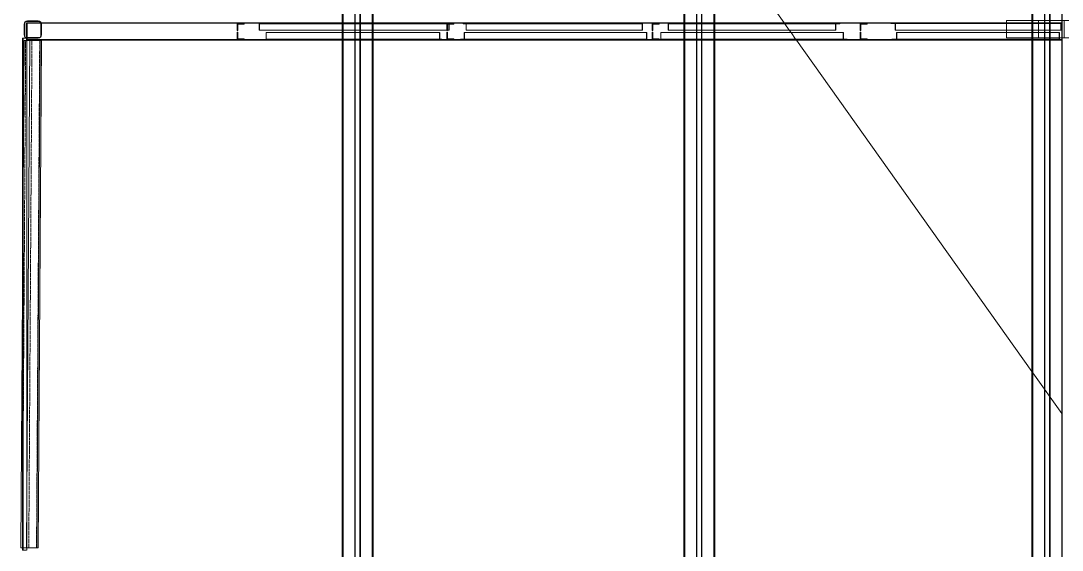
# Model space of a CAD drawing. Header units: centimetres. Extents: x -13617 to -9515, y -261 to 6553.
# Drawn here: x -13122 to -12522, y 2858 to 3163 of the extents above; entities that cross this region are included whole.
import ezdxf

# ---------------------------------------------------------------- set-up
doc = ezdxf.new("R2010")
doc.units = ezdxf.units.CM
doc.linetypes.add('_Overhead', pattern=[0.47625, 0.3175, -0.15875])
doc.linetypes.add('Hidden', pattern=[0.714375, 0.47625, -0.238125])
for name, color, linetype, lineweight in [('A-FLOR', 7, 'Continuous', 9), ('S-BEAM', 7, 'Continuous', 9), ('S-COLS', 7, 'Continuous', 9), ('S-FSTN', 7, 'Continuous', 9)]:
    doc.layers.add(name, color=color, linetype=linetype, lineweight=lineweight)

# ---------------------------------------------------------------- blocks, each defined once
blk = doc.blocks.new('HSS Rectangular-Column - 100 x 100 mm-V3-Planta patio maniobras')
at = {"layer": 'S-COLS', "color": 253, "true_color": 0xaaaaaa}
for p, q in [((-5, -3.095), (-5, 3.095)), ((-4.6, 3.6475), (-4.6, -3.6475)), ((3.6475, 4.6), (-3.6475, 4.6)), ((-3.095, 5), (3.095, 5)), ((4.6, -3.6475), (4.6, 3.6475)), ((5, 3.095), (5, -3.095)), ((-3.6475, -4.6), (3.6475, -4.6)), ((3.095, -5), (-3.095, -5))]:
    blk.add_line(p, q, dxfattribs=at)
for centre, radius, start, end in [((-3.095, 3.095), 1.905, 90, 180), ((-3.6475, 3.6475), 0.9525, 90, 180), ((3.095, 3.095), 1.905, 360, 90), ((3.6475, 3.6475), 0.9525, 360, 90), ((-3.095, -3.095), 1.905, 180, 270), ((-3.6475, -3.6475), 0.9525, 180, 270), ((3.095, -3.095), 1.905, 270, 360), ((3.6475, -3.6475), 0.9525, 270, 0)]:
    blk.add_arc(centre, radius, start, end, dxfattribs=at)
blk = doc.blocks.new('HSS Square - HSS 100mm-1469840-Planta patio maniobras')
at = {"layer": 'S-BEAM', "color": 254, "true_color": 0xcccccc}
for p, q in [((146.12, 5), (-146.12, 5)), ((-146.12, 5), (-146.12, 4.3)), ((-146.12, 5), (-146.12, 4.3)), ((-146.12, 3.92), (-146.12, 4.05)), ((-146.12, 3.92), (-146.12, 4.05)), ((-146.12, 4.03), (-146.12, 3.9)), ((-146.12, 3.9), (-146.12, 3.77)), ((-146.12, 3.9), (-146.12, 3.09)), ((-146.12, 3.77), (-146.12, 3.9)), ((-146.12, 3.77), (-146.12, 3.9)), ((-146.12, 3.76), (-146.12, 3.59)), ((-146.12, 3.59), (-146.12, 3.76)), ((-146.12, 3.59), (-146.12, 3.76)), ((-146.12, 3.57), (-146.12, 3.09)), ((-146.12, 3.09), (-146.12, 3.57)), ((-146.12, 3.09), (-146.12, 3.57)), ((-146.12, 3.09), (-146.12, 0.65)), ((-146.12, 0.65), (-146.12, 3.09)), ((-146.12, 0.65), (-146.12, 3.09)), ((-146.12, 3.09), (-146.12, 0.65)), ((-146.12, 0.65), (-146.12, 0.36)), ((-146.12, 0.36), (-146.12, 0.65)), ((-146.12, 0.36), (-146.12, 0.65)), ((-146.12, 0.65), (-146.12, 0.36)), ((-146.12, 0.36), (-146.12, 0.1)), ((-146.12, 0.1), (-146.12, 0.36)), ((-146.12, 0.1), (-146.12, 0.36)), ((-146.12, 0.36), (-146.12, 0.1)), ((-146.12, 0.1), (-146.12, -0.11)), ((-146.12, -0.11), (-146.12, 0.1)), ((-146.12, -0.11), (-146.12, 0.1)), ((-146.12, 0.1), (-146.12, -0.11)), ((146.12, 4.3), (146.12, 5)), ((146.12, 4.3), (146.12, 5)), ((146.12, 4.05), (146.12, 3.92)), ((146.12, 4.05), (146.12, 3.92)), ((146.12, 3.09), (146.12, 4.03)), ((146.12, 3.77), (146.12, 3.9)), ((146.12, 3.9), (146.12, 3.77)), ((146.12, 3.9), (146.12, 3.77)), ((146.12, 3.59), (146.12, 3.76)), ((146.12, 3.76), (146.12, 3.59)), ((146.12, 3.76), (146.12, 3.59)), ((146.12, 3.09), (146.12, 3.57)), ((146.12, 3.57), (146.12, 3.34)), ((146.12, 3.57), (146.12, 3.34)), ((146.12, 3.34), (146.12, 3.09)), ((146.12, 3.34), (146.12, 3.09)), ((146.12, 3.09), (146.12, -0.28)), ((146.12, -0.28), (146.12, 3.09)), ((146.12, -0.28), (146.12, 3.09)), ((146.12, 3.09), (146.12, -0.28)), ((-146.12, -0.11), (-146.12, -0.28)), ((-146.12, -0.28), (-146.12, -0.11)), ((-146.12, -0.28), (-146.12, -0.11)), ((-146.12, -0.11), (-146.12, -0.28)), ((-146.12, -0.42), (-146.12, -1.71)), ((-146.12, -1.71), (-146.12, -0.42)), ((-146.12, -1.71), (-146.12, -0.42)), ((-146.12, -0.42), (-146.12, -1.71)), ((-146.12, -1.71), (-146.12, -3.1)), ((-146.12, -3.1), (-146.12, -1.71)), ((-146.12, -3.1), (-146.12, -1.71)), ((-146.12, -1.71), (-146.12, -3.1)), ((-146.12, -3.1), (-146.12, -3.57)), ((-146.12, -3.1), (-146.12, -5)), ((-146.12, -3.57), (-146.12, -3.1)), ((-146.12, -3.57), (-146.12, -3.1)), ((-146.12, -3.59), (-146.12, -3.93)), ((-146.12, -4.05), (-146.12, -3.59)), ((-146.12, -4.05), (-146.12, -3.59)), ((-146.12, -4.05), (-146.12, -5)), ((-146.12, -5), (146.12, -5)), ((146.12, -0.42), (146.12, -1.71)), ((146.12, -1.71), (146.12, -0.42)), ((146.12, -1.71), (146.12, -0.42)), ((146.12, -0.42), (146.12, -1.71)), ((146.12, -1.71), (146.12, -3.1)), ((146.12, -3.1), (146.12, -1.71)), ((146.12, -3.1), (146.12, -1.71)), ((146.12, -1.71), (146.12, -3.1)), ((146.12, -5), (146.12, -3.1)), ((146.12, -3.57), (146.12, -3.1)), ((146.12, -3.1), (146.12, -3.34)), ((146.12, -3.1), (146.12, -3.57)), ((146.12, -3.34), (146.12, -3.57)), ((146.12, -3.93), (146.12, -3.59)), ((146.12, -3.59), (146.12, -3.77)), ((146.12, -3.59), (146.12, -3.77)), ((146.12, -3.77), (146.12, -4.02)), ((146.12, -3.77), (146.12, -4.02)), ((146.12, -4.02), (146.12, -4.05)), ((146.12, -4.02), (146.12, -4.05)), ((146.12, -5), (146.12, -4.05))]:
    blk.add_line(p, q, dxfattribs=at)
at = {"layer": 'S-BEAM', "color": 254, "linetype": 'Hidden', "true_color": 0xcccccc}
for p, q in [((146.12, 4.05), (-146.12, 4.05)), ((146.12, -4.05), (-146.12, -4.05))]:
    blk.add_line(p, q, dxfattribs=at)
blk = doc.blocks.new('M_L Equal Angles - 25 x 25 mm-1471952-Planta patio maniobras')
at = {"layer": 'S-BEAM', "color": 254, "true_color": 0xcccccc}
for p, q in [((-144.59, 1.36), (-144.59, 1.2)), ((-144.59, 1.2), (-144.59, 1.36)), ((-144.59, 1.36), (-143.26, 1.36)), ((-144.59, 1.36), (-143.26, 1.36)), ((-144.59, 1.2), (-144.59, 1.04)), ((-144.59, 1.04), (-143.26, 1.04)), ((-144.59, 0.57), (-144.59, 1.04)), ((-144.59, 0.86), (-144.59, 0.57)), ((-144.59, 0.41), (-144.59, -0.98)), ((-144.59, -0.98), (-144.59, 0.41)), ((-143.26, 1.36), (-138.07, 1.36)), ((-143.26, 1.36), (-138.07, 1.36)), ((-143.26, 1.04), (-87.64, 1.04)), ((-137.97, 1.36), (12.81, 1.36)), ((-137.97, 1.36), (12.81, 1.36)), ((-87.64, 1.04), (63.15, 1.04)), ((12.81, 1.36), (150.26, 1.36)), ((12.81, 1.36), (150.26, 1.36)), ((63.15, 1.04), (150.26, 1.04)), ((150.26, 1.36), (150.26, 1.2)), ((150.26, 1.2), (150.26, 1.36)), ((150.26, 1.04), (150.26, 1.2)), ((150.26, 1.04), (150.26, 0.41)), ((150.26, -0.88), (150.26, 0.86)), ((150.26, 0.41), (150.26, -0.88)), ((-144.59, -1.14), (-143.27, -1.14)), ((-143.27, -1.14), (-144.59, -1.14)), ((-143.27, -1.14), (-111.95, -1.14)), ((-111.95, -1.14), (-143.27, -1.14)), ((-111.95, -1.14), (148.98, -1.14)), ((148.98, -1.14), (-111.95, -1.14)), ((148.98, -1.14), (149.18, -1.14)), ((149.18, -1.14), (148.98, -1.14)), ((149.18, -1.14), (149.39, -1.14)), ((149.39, -1.14), (149.18, -1.14)), ((149.48, -1.14), (150.26, -1.14)), ((150.26, -1.14), (149.48, -1.14)), ((150.26, -1.02), (150.26, -0.98)), ((150.26, -1.06), (150.26, -1.02)), ((150.26, -1.09), (150.26, -1.06)), ((150.26, -1.12), (150.26, -1.09)), ((150.26, -1.13), (150.26, -1.12)), ((150.26, -1.14), (150.26, -1.13))]:
    blk.add_line(p, q, dxfattribs=at)
at = {"layer": 'S-BEAM', "color": 254, "linetype": 'Hidden', "true_color": 0xcccccc}
for p, q in [((-144.59, 1.04), (-143.26, 1.04)), ((-143.26, 1.04), (-87.64, 1.04)), ((-87.64, 1.04), (63.15, 1.04)), ((63.15, 1.04), (150.26, 1.04))]:
    blk.add_line(p, q, dxfattribs=at)
blk = doc.blocks.new('M_L Equal Angles - 25 x 25 mm-V8-Planta patio maniobras')
at = {"layer": 'S-BEAM', "color": 254, "true_color": 0xcccccc}
for p, q in [((-144.59, 1.36), (-144.59, 1.2)), ((-144.59, 1.2), (-144.59, 1.36)), ((-144.59, 1.36), (-143.26, 1.36)), ((-144.59, 1.36), (-143.26, 1.36)), ((-144.59, 1.2), (-144.59, 1.04)), ((-144.59, 1.04), (-143.26, 1.04)), ((-144.59, 0.57), (-144.59, 1.04)), ((-144.59, 0.86), (-144.59, 0.57)), ((-144.59, 0.41), (-144.59, -0.98)), ((-143.26, 1.36), (-138.07, 1.36)), ((-143.26, 1.36), (-138.07, 1.36)), ((-143.26, 1.04), (-87.64, 1.04)), ((-137.97, 1.36), (12.81, 1.36)), ((-137.97, 1.36), (12.81, 1.36)), ((-87.64, 1.04), (63.15, 1.04)), ((12.81, 1.36), (150.26, 1.36)), ((12.81, 1.36), (150.26, 1.36)), ((63.15, 1.04), (150.26, 1.04)), ((150.26, 1.36), (150.26, 1.2)), ((150.26, 1.2), (150.26, 1.36)), ((150.26, 1.04), (150.26, 1.2)), ((150.26, 1.04), (150.26, 0.41)), ((150.26, -0.88), (150.26, 0.86)), ((150.26, 0.41), (150.26, -0.88)), ((-144.59, -0.98), (-144.59, -0.32)), ((-144.59, -1.14), (-143.27, -1.14)), ((-143.27, -1.14), (-144.59, -1.14)), ((-143.27, -1.14), (-111.95, -1.14)), ((-111.95, -1.14), (-143.27, -1.14)), ((-111.95, -1.14), (148.98, -1.14)), ((148.98, -1.14), (-111.95, -1.14)), ((148.98, -1.14), (149.18, -1.14)), ((149.18, -1.14), (148.98, -1.14)), ((149.18, -1.14), (149.39, -1.14)), ((149.39, -1.14), (149.18, -1.14)), ((149.48, -1.14), (150.26, -1.14)), ((150.26, -1.14), (149.48, -1.14)), ((150.26, -1.02), (150.26, -0.98)), ((150.26, -1.14), (150.26, -1.02))]:
    blk.add_line(p, q, dxfattribs=at)
at = {"layer": 'S-BEAM', "color": 254, "linetype": 'Hidden', "true_color": 0xcccccc}
for p, q in [((-144.59, 1.04), (-143.26, 1.04)), ((-143.26, 1.04), (-87.64, 1.04)), ((-87.64, 1.04), (63.15, 1.04)), ((63.15, 1.04), (150.26, 1.04))]:
    blk.add_line(p, q, dxfattribs=at)
blk = doc.blocks.new('C Shapes - C8x16-1473018-Planta patio maniobras')
at = {"layer": 'S-BEAM', "color": 254, "true_color": 0xcccccc}
for p, q in [((-146.14, 1.71), (-146.14, -4.29)), ((-146.14, 0.42), (-146.14, 1.71)), ((-146.14, 1.71), (146.12, 1.71)), ((146.12, 1.71), (-146.14, 1.71)), ((-146.14, -0.36), (-146.14, 0.42)), ((-146.14, -0.65), (-146.14, 0.42)), ((-146.14, -4.03), (-146.14, 0.28)), ((146.12, 1.71), (146.12, 0.42)), ((146.12, -4.29), (146.12, 1.71)), ((146.12, 0.42), (146.12, -0.65)), ((146.12, 0.42), (146.12, -0.65)), ((146.12, 0.28), (146.12, -4.03)), ((-146.14, -0.65), (-146.14, -0.36)), ((-146.14, -3.76), (-146.14, -0.65)), ((-146.14, -0.65), (-146.14, -3.76)), ((-146.14, -3.76), (-146.14, -4.29)), ((-146.14, -3.76), (-146.14, -4.29)), ((146.12, -4.29), (-146.14, -4.29)), ((146.12, -4.29), (-146.14, -4.29)), ((146.12, -4.29), (-146.14, -4.29)), ((146.12, -3.76), (146.12, -0.65)), ((146.12, -0.65), (146.12, -3.76)), ((146.12, -4.29), (146.12, -3.76)), ((146.12, -4.29), (146.12, -3.76))]:
    blk.add_line(p, q, dxfattribs=at)
at = {"layer": 'S-BEAM', "color": 254, "linetype": 'Hidden', "true_color": 0xcccccc}
blk.add_line((-146.14, 0.42), (146.12, 0.42), dxfattribs=at)
blk = doc.blocks.new('RVR_CERCHA_C01 - RVR_CERCHA_C01-V24-Planta patio maniobras')
at = {"layer": 'S-BEAM', "color": 254, "true_color": 0xcccccc}
for p, q in [((4.71, 5), (5, 5)), ((5, 5), (4.71, 5)), ((4.71, 4.7), (5, 4.7)), ((4.71, 4.7), (5, 4.7)), ((4.78, 5), (5, 5)), ((4.78, 5), (5, 5)), ((5, 5), (4.78, 5)), ((4.78, 5), (5, 5)), ((4.78, 4.7), (5, 4.7)), ((5, 4.7), (4.78, 4.7)), ((5, 4.7), (4.78, 4.7)), ((5, 4.7), (4.78, 4.7)), ((5, 5), (5, 4.7)), ((5, 4.7), (5, 5)), ((5.01, 5), (21.68, 5)), ((5.01, 5), (11.9, 5)), ((5.01, 5), (21.68, 5)), ((21.68, 5), (5.01, 5)), ((5.01, 4.7), (11.86, 4.7)), ((5.01, 4.7), (6.32, 4.7)), ((6.32, 4.7), (5.01, 4.7)), ((6.32, 4.7), (5.01, 4.7)), ((6.32, 4.7), (6.32, 0.7)), ((8.94, 4.7), (6.32, 4.7)), ((6.32, 4.7), (21.68, 4.7)), ((6.32, 4.7), (13.81, 4.7)), ((21.68, 4.7), (6.32, 4.7)), ((21.68, 4.7), (6.32, 4.7)), ((6.32, 0.7), (6.54, 0.7)), ((21.68, 0.7), (6.32, 0.7)), ((6.54, 0.7), (6.54, 4.4)), ((6.54, 4.4), (8.94, 4.4)), ((21.68, 4.4), (6.54, 4.4)), ((21.68, 0.7), (6.54, 0.7)), ((9.25, 4.7), (8.94, 4.7)), ((8.94, 4.4), (9.25, 4.4)), ((9.25, 4.4), (9.25, 4.7)), ((9.6, 4.7), (9.25, 4.7)), ((9.6, 4.4), (9.25, 4.4)), ((21.68, 4.7), (9.6, 4.7)), ((21.68, 4.4), (9.6, 4.4)), ((11.86, 4.7), (21.68, 4.7)), ((11.9, 5), (21.68, 5)), ((13.81, 4.7), (21.68, 4.7)), ((21.68, 5), (21.91, 5)), ((21.68, 5), (21.91, 5)), ((21.68, 5), (21.91, 5)), ((21.91, 5), (21.68, 5)), ((21.68, 4.7), (21.91, 4.7)), ((21.91, 4.7), (21.68, 4.7)), ((21.68, 4.7), (21.91, 4.7)), ((21.68, 4.7), (21.91, 4.7)), ((21.91, 4.7), (21.68, 4.7)), ((21.91, 4.7), (21.68, 4.7)), ((21.91, 4.4), (21.68, 4.4)), ((21.91, 4.4), (21.68, 4.4)), ((21.91, 0.7), (21.68, 0.7)), ((21.91, 0.7), (21.68, 0.7)), ((21.91, 5), (22.25, 5)), ((21.91, 5), (22.25, 5)), ((21.91, 5), (22.25, 5)), ((22.25, 5), (21.91, 5)), ((21.91, 4.7), (22.25, 4.7)), ((22.25, 4.7), (21.91, 4.7)), ((21.91, 4.7), (22.25, 4.7)), ((21.91, 4.7), (22.25, 4.7)), ((22.25, 4.7), (21.91, 4.7)), ((22.25, 4.7), (21.91, 4.7)), ((22.25, 4.4), (21.91, 4.4)), ((22.25, 4.4), (21.91, 4.4)), ((22.25, 0.7), (21.91, 0.7)), ((22.25, 0.7), (21.91, 0.7)), ((22.25, 5), (204.96, 5)), ((22.25, 5), (204.96, 5)), ((22.25, 5), (204.96, 5)), ((204.96, 5), (22.25, 5)), ((22.25, 4.7), (96.9, 4.7)), ((102.36, 4.7), (22.25, 4.7)), ((22.25, 4.7), (204.92, 4.7)), ((22.25, 4.7), (204.96, 4.7)), ((102.86, 4.7), (22.25, 4.7)), ((102.36, 4.7), (22.25, 4.7)), ((100.16, 4.4), (22.25, 4.4)), ((102.86, 4.4), (22.25, 4.4)), ((99.94, 0.7), (22.25, 0.7)), ((100.16, 0.7), (22.25, 0.7)), ((96.9, 4.7), (99.94, 4.7)), ((99.94, 4.7), (102.86, 4.7)), ((99.94, 0.7), (99.94, 4.7)), ((100.16, 0.7), (99.94, 0.7)), ((102.86, 4.4), (100.16, 4.4)), ((100.16, 4.4), (100.16, 0.7)), ((102.86, 4.7), (102.36, 4.7)), ((130.49, 4.7), (102.36, 4.7)), ((102.86, 4.7), (102.86, 4.4)), ((128.71, 4.7), (102.86, 4.7)), ((117.09, 4.5), (117.09, 4.2)), ((119.09, 4.5), (117.09, 4.5)), ((119.09, 4.5), (117.09, 4.5)), ((117.09, 4.5), (117.09, 4.2)), ((117.09, 4.2), (119.09, 4.2)), ((117.09, 4.2), (119.09, 4.2)), ((119.09, 4.5), (119.09, 4.2)), ((121.09, 4.5), (119.09, 4.5)), ((121.09, 4.5), (119.09, 4.5)), ((119.09, 4.2), (120.79, 4.2)), ((119.09, 4.2), (120.79, 4.2)), ((120.79, 4.2), (120.79, 0.5)), ((120.79, 4.2), (120.79, 0.5)), ((120.79, 0.5), (121.09, 0.5)), ((120.79, 0.5), (121.09, 0.5)), ((121.09, 0.5), (121.09, 4.5)), ((121.09, 0.5), (121.09, 4.5)), ((128.71, 4.4), (128.71, 4.7)), ((128.71, 4.7), (130.89, 4.7)), ((130.49, 4.7), (128.71, 4.7)), ((204.96, 4.7), (128.71, 4.7)), ((130.73, 4.4), (128.71, 4.4)), ((204.96, 4.4), (128.71, 4.4)), ((204.96, 4.7), (130.49, 4.7)), ((204.96, 4.7), (130.49, 4.7)), ((130.73, 0.7), (130.73, 4.4)), ((204.96, 4.4), (130.73, 4.4)), ((130.89, 0.7), (130.73, 0.7)), ((204.96, 0.7), (130.73, 0.7)), ((130.89, 4.7), (130.89, 0.7)), ((130.89, 4.7), (137.83, 4.7)), ((204.96, 0.7), (130.89, 0.7)), ((137.83, 4.7), (204.96, 4.7)), ((204.96, 5), (205.23, 5)), ((204.96, 5), (205.23, 5)), ((204.96, 5), (205.23, 5)), ((205.23, 5), (204.96, 5)), ((204.96, 4.7), (205.23, 4.7)), ((205.23, 4.7), (204.96, 4.7)), ((204.96, 4.7), (205.23, 4.7)), ((204.96, 4.7), (205.23, 4.7)), ((205.23, 4.7), (204.96, 4.7)), ((205.23, 4.7), (204.96, 4.7)), ((205.23, 4.4), (204.96, 4.4)), ((205.23, 4.4), (204.96, 4.4)), ((205.23, 0.7), (204.96, 0.7)), ((205.23, 0.7), (204.96, 0.7)), ((205.3, 5), (205.53, 5)), ((205.3, 5), (205.53, 5)), ((205.3, 5), (205.53, 5)), ((205.53, 5), (205.3, 5)), ((205.3, 4.7), (205.53, 4.7)), ((205.53, 4.7), (205.3, 4.7)), ((205.3, 4.7), (205.53, 4.7)), ((205.3, 4.7), (205.53, 4.7)), ((205.53, 4.7), (205.3, 4.7)), ((205.53, 4.7), (205.3, 4.7)), ((205.53, 4.4), (205.3, 4.4)), ((205.53, 4.4), (205.3, 4.4)), ((205.53, 0.7), (205.3, 0.7)), ((205.53, 0.7), (205.3, 0.7)), ((205.53, 5), (222.2, 5)), ((205.53, 5), (222.2, 5)), ((205.53, 5), (222.2, 5)), ((222.2, 5), (205.53, 5)), ((205.53, 4.7), (222.2, 4.7)), ((222.2, 4.7), (205.53, 4.7)), ((205.53, 4.7), (222.2, 4.7)), ((205.53, 4.7), (222.2, 4.7)), ((222.2, 4.7), (205.53, 4.7)), ((222.2, 4.7), (205.53, 4.7)), ((222.2, 4.4), (205.53, 4.4)), ((222.2, 4.4), (205.53, 4.4)), ((222.2, 0.7), (205.53, 0.7)), ((222.2, 0.7), (205.53, 0.7)), ((222.2, 5), (222.43, 5)), ((222.2, 5), (222.43, 5)), ((222.2, 5), (222.43, 5)), ((222.43, 5), (222.2, 5)), ((222.2, 4.7), (222.43, 4.7)), ((222.43, 4.7), (222.2, 4.7)), ((222.2, 4.7), (222.43, 4.7)), ((222.2, 4.7), (222.43, 4.7)), ((222.43, 4.7), (222.2, 4.7)), ((222.43, 4.7), (222.2, 4.7)), ((222.43, 4.4), (222.2, 4.4)), ((222.43, 4.4), (222.2, 4.4)), ((222.43, 0.7), (222.2, 0.7)), ((222.43, 0.7), (222.2, 0.7)), ((222.43, 5), (222.77, 5)), ((222.43, 5), (222.77, 5)), ((222.43, 5), (222.77, 5)), ((222.77, 5), (222.43, 5)), ((222.43, 4.7), (222.77, 4.7)), ((222.77, 4.7), (222.43, 4.7)), ((222.43, 4.7), (222.77, 4.7)), ((222.43, 4.7), (222.77, 4.7)), ((222.77, 4.7), (222.43, 4.7)), ((222.77, 4.7), (222.43, 4.7)), ((222.77, 4.4), (222.43, 4.4)), ((222.77, 4.4), (222.43, 4.4)), ((222.77, 0.7), (222.43, 0.7)), ((222.77, 0.7), (222.43, 0.7)), ((222.77, 5), (401.78, 5)), ((222.77, 5), (401.77, 5)), ((222.77, 5), (401.78, 5)), ((401.78, 5), (222.77, 5)), ((222.77, 4.7), (236.08, 4.7)), ((233.9, 4.7), (222.77, 4.7)), ((222.77, 4.7), (401.73, 4.7)), ((222.77, 4.7), (228.81, 4.7)), ((236.08, 4.7), (222.77, 4.7)), ((236.08, 4.7), (222.77, 4.7)), ((235.92, 4.4), (222.77, 4.4)), ((233.9, 4.4), (222.77, 4.4)), ((236.08, 0.7), (222.77, 0.7)), ((235.92, 0.7), (222.77, 0.7)), ((228.81, 4.7), (236.08, 4.7)), ((236.08, 4.7), (233.9, 4.7)), ((233.9, 4.7), (233.9, 4.4)), ((233.9, 4.4), (235.92, 4.4)), ((235.92, 4.4), (235.92, 0.7)), ((235.92, 0.7), (236.08, 0.7)), ((236.08, 0.7), (236.08, 4.7)), ((236.08, 4.7), (244.03, 4.7)), ((244.03, 4.7), (236.08, 4.7)), ((244.03, 4.7), (236.08, 4.7)), ((236.9, 4.5), (238.9, 4.5)), ((236.9, 4.2), (236.9, 4.5)), ((236.9, 4.5), (236.9, 4.2)), ((238.9, 4.5), (236.9, 4.5)), ((238.9, 4.2), (236.9, 4.2)), ((236.9, 4.2), (238.9, 4.2)), ((238.9, 4.5), (238.9, 4.2)), ((240.9, 4.5), (238.9, 4.5)), ((238.9, 4.5), (240.9, 4.5)), ((238.9, 4.2), (240.6, 4.2)), ((240.6, 4.2), (238.9, 4.2)), ((240.6, 4.2), (240.6, 0.5)), ((240.6, 0.5), (240.6, 4.2)), ((240.6, 0.5), (240.9, 0.5)), ((240.9, 0.5), (240.6, 0.5)), ((240.9, 0.5), (240.9, 4.5)), ((240.9, 4.5), (240.9, 0.5)), ((244.03, 4.7), (244.03, 0.7)), ((246.15, 4.7), (244.03, 4.7)), ((244.03, 4.7), (343.44, 4.7)), ((244.03, 4.7), (254.83, 4.7)), ((351.32, 4.7), (244.03, 4.7)), ((350.99, 4.7), (244.03, 4.7)), ((244.03, 0.7), (244.19, 0.7)), ((349.2, 0.7), (244.03, 0.7)), ((244.19, 0.7), (244.19, 4.4)), ((244.19, 4.4), (246.15, 4.4)), ((349.36, 4.4), (244.19, 4.4)), ((349.36, 0.7), (244.19, 0.7)), ((246.15, 4.4), (246.15, 4.7)), ((350.99, 4.7), (246.15, 4.7)), ((351.32, 4.4), (246.15, 4.4)), ((254.83, 4.7), (401.78, 4.7)), ((343.44, 4.7), (349.2, 4.7)), ((349.2, 4.7), (351.32, 4.7)), ((349.2, 0.7), (349.2, 4.7)), ((349.36, 0.7), (349.2, 0.7)), ((351.32, 4.4), (349.36, 4.4)), ((349.36, 4.4), (349.36, 0.7)), ((351.32, 4.7), (350.99, 4.7)), ((363.13, 4.7), (350.99, 4.7)), ((351.32, 4.7), (351.32, 4.4)), ((362.2, 4.7), (351.32, 4.7)), ((355.27, 4.5), (357.27, 4.5)), ((355.27, 4.2), (355.27, 4.5)), ((355.27, 4.5), (355.27, 4.2)), ((357.27, 4.5), (355.27, 4.5)), ((357.27, 4.2), (355.27, 4.2)), ((355.27, 4.2), (357.27, 4.2)), ((357.27, 4.5), (357.27, 4.2)), ((359.27, 4.5), (357.27, 4.5)), ((357.27, 4.5), (359.27, 4.5)), ((357.27, 4.2), (358.97, 4.2)), ((358.97, 4.2), (357.27, 4.2)), ((358.97, 4.2), (358.97, 0.5)), ((358.97, 0.5), (358.97, 4.2)), ((358.97, 0.5), (359.27, 0.5)), ((359.27, 0.5), (358.97, 0.5)), ((359.27, 0.5), (359.27, 4.5)), ((359.27, 4.5), (359.27, 0.5)), ((362.2, 4.4), (362.2, 4.7)), ((362.2, 4.7), (363.5, 4.7)), ((363.13, 4.7), (362.2, 4.7)), ((401.78, 4.7), (362.2, 4.7)), ((363.4, 4.4), (362.2, 4.4)), ((401.78, 4.4), (362.2, 4.4)), ((401.78, 4.7), (363.13, 4.7)), ((401.78, 4.7), (363.13, 4.7)), ((363.4, 0.7), (363.4, 4.4)), ((401.78, 4.4), (363.4, 4.4)), ((363.5, 0.7), (363.4, 0.7)), ((401.78, 0.7), (363.4, 0.7)), ((363.5, 4.7), (363.5, 0.7)), ((363.5, 4.7), (375.42, 4.7)), ((401.78, 0.7), (363.5, 0.7)), ((375.42, 4.7), (401.78, 4.7)), ((401.78, 5), (402.05, 5)), ((401.78, 5), (402.05, 5)), ((401.78, 5), (402.05, 5)), ((402.05, 5), (401.78, 5)), ((401.78, 4.7), (402.05, 4.7)), ((402.05, 4.7), (401.78, 4.7)), ((401.78, 4.7), (402.05, 4.7)), ((401.78, 4.7), (402.05, 4.7)), ((402.05, 4.7), (401.78, 4.7)), ((402.05, 4.7), (401.78, 4.7)), ((402.05, 4.4), (401.78, 4.4)), ((402.05, 4.4), (401.78, 4.4)), ((402.05, 0.7), (401.78, 0.7)), ((402.05, 0.7), (401.78, 0.7)), ((402.12, 5), (402.35, 5)), ((402.12, 5), (402.35, 5)), ((402.12, 5), (402.35, 5)), ((402.35, 5), (402.12, 5)), ((402.12, 4.7), (402.35, 4.7)), ((402.35, 4.7), (402.12, 4.7)), ((402.12, 4.7), (402.35, 4.7)), ((402.12, 4.7), (402.35, 4.7)), ((402.35, 4.7), (402.12, 4.7)), ((402.35, 4.7), (402.12, 4.7)), ((402.35, 4.4), (402.12, 4.4)), ((402.35, 4.4), (402.12, 4.4)), ((402.35, 0.7), (402.12, 0.7)), ((402.35, 0.7), (402.12, 0.7)), ((402.35, 5), (419.02, 5)), ((402.35, 5), (419.02, 5)), ((402.35, 5), (419.02, 5)), ((419.02, 5), (402.35, 5)), ((402.35, 4.7), (419.02, 4.7)), ((419.02, 4.7), (402.35, 4.7)), ((402.35, 4.7), (419.02, 4.7)), ((402.35, 4.7), (419.02, 4.7)), ((419.02, 4.7), (402.35, 4.7)), ((419.02, 4.7), (402.35, 4.7)), ((419.02, 4.4), (402.35, 4.4)), ((419.02, 4.4), (402.35, 4.4)), ((419.02, 0.7), (402.35, 0.7)), ((419.02, 0.7), (402.35, 0.7)), ((419.02, 5), (419.25, 5)), ((419.02, 5), (419.25, 5)), ((419.02, 5), (419.25, 5)), ((419.25, 5), (419.02, 5)), ((419.02, 4.7), (419.25, 4.7)), ((419.25, 4.7), (419.02, 4.7)), ((419.02, 4.7), (419.25, 4.7)), ((419.02, 4.7), (419.25, 4.7)), ((419.25, 4.7), (419.02, 4.7)), ((419.25, 4.7), (419.02, 4.7)), ((419.25, 4.4), (419.02, 4.4)), ((419.25, 4.4), (419.02, 4.4)), ((419.25, 0.7), (419.02, 0.7)), ((419.25, 0.7), (419.02, 0.7)), ((419.25, 5), (419.59, 5)), ((419.25, 5), (419.59, 5)), ((419.25, 5), (419.59, 5)), ((419.59, 5), (419.25, 5)), ((419.25, 4.7), (419.59, 4.7)), ((419.59, 4.7), (419.25, 4.7)), ((419.25, 4.7), (419.59, 4.7)), ((419.25, 4.7), (419.59, 4.7)), ((419.59, 4.7), (419.25, 4.7)), ((419.59, 4.7), (419.25, 4.7)), ((419.59, 4.4), (419.25, 4.4)), ((419.59, 4.4), (419.25, 4.4)), ((419.59, 0.7), (419.25, 0.7)), ((419.59, 0.7), (419.25, 0.7)), ((419.59, 5), (596.47, 5)), ((419.59, 5), (601.51, 5)), ((419.59, 5), (596.47, 5)), ((596.47, 5), (419.59, 5)), ((419.59, 4.7), (463.42, 4.7)), ((462.11, 4.7), (419.59, 4.7)), ((419.59, 4.7), (601.47, 4.7)), ((419.59, 4.7), (453.95, 4.7)), ((463.42, 4.7), (419.59, 4.7)), ((463.42, 4.7), (419.59, 4.7)), ((463.32, 4.4), (419.59, 4.4)), ((462.11, 4.4), (419.59, 4.4)), ((463.32, 0.7), (419.59, 0.7)), ((463.32, 0.7), (419.59, 0.7)), ((453.95, 4.7), (463.42, 4.7)), ((463.42, 4.7), (462.11, 4.7)), ((462.11, 4.7), (462.11, 4.4)), ((462.11, 4.4), (463.32, 4.4)), ((463.32, 4.4), (463.32, 0.7)), ((463.32, 0.7), (463.42, 0.7)), ((463.42, 0.7), (463.42, 4.7)), ((463.42, 4.7), (596.47, 4.7)), ((596.47, 4.7), (463.42, 4.7)), ((596.47, 4.7), (463.42, 4.7)), ((476.06, 4.5), (478.06, 4.5)), ((476.06, 4.2), (476.06, 4.5)), ((476.06, 4.5), (476.06, 4.2)), ((478.06, 4.5), (476.06, 4.5)), ((478.06, 4.2), (476.06, 4.2)), ((476.06, 4.2), (478.06, 4.2)), ((478.06, 4.5), (478.06, 4.2)), ((480.06, 4.5), (478.06, 4.5)), ((478.06, 4.5), (480.06, 4.5)), ((478.06, 4.2), (479.76, 4.2)), ((479.76, 4.2), (478.06, 4.2)), ((479.76, 4.2), (479.76, 0.5)), ((479.76, 0.5), (479.76, 4.2)), ((479.76, 0.5), (480.06, 0.5)), ((480.06, 0.5), (479.76, 0.5)), ((480.06, 0.5), (480.06, 4.5)), ((480.06, 4.5), (480.06, 0.5)), ((596.47, 5), (600.8, 5)), ((596.47, 5), (601.47, 5)), ((601.47, 5), (596.47, 5)), ((596.47, 4.7), (596.47, 5)), ((596.47, 5), (601.47, 5)), ((601.47, 5), (596.47, 5)), ((596.47, 5), (596.47, 4.7)), ((596.47, 4.7), (600.8, 4.7)), ((601.46, 4.7), (596.47, 4.7)), ((601.46, 4.7), (596.47, 4.7)), ((601.17, 4.7), (596.47, 4.7)), ((596.47, 4.7), (601.17, 4.7)), ((600.8, 4.72), (600.8, 5)), ((600.8, 5), (601.47, 5)), ((601.46, 4.7), (600.8, 4.7)), ((601.17, 4.7), (601.17, 3.86)), ((601.17, 3.86), (601.17, 4.69)), ((601.17, -4.69), (601.17, 3.52)), ((601.17, 3.52), (601.17, -4.7)), ((601.47, 5), (601.47, 3.78)), ((601.47, 5), (601.47, 4.7)), ((601.47, 5), (601.47, 3.78)), ((601.47, 3.78), (601.47, 5)), ((601.47, 3.78), (601.47, 4.7)), ((601.47, 4.7), (601.47, 3.78)), ((601.47, -4.7), (601.47, 3.54)), ((601.47, 3.54), (601.47, -5)), ((601.47, 3.54), (601.47, -4.7)), ((601.47, 3.54), (601.47, -5)), ((601.47, -5), (601.47, 3.54)), ((601.51, 5), (601.51, 3.77)), ((601.51, 3.52), (601.51, -5)), ((4.71, -4.7), (5, -4.7)), ((5, -4.7), (4.71, -4.7)), ((5, -5), (4.71, -5)), ((4.71, -5), (5, -5)), ((4.78, -4.7), (5, -4.7)), ((5, -4.7), (4.78, -4.7)), ((5, -4.7), (4.78, -4.7)), ((4.78, -4.7), (5, -4.7)), ((4.78, -5), (5, -5)), ((5, -5), (4.78, -5)), ((5, -5), (4.78, -5)), ((5, -5), (4.78, -5)), ((5, -4.7), (5, -5)), ((5, -5), (5, -4.7)), ((5.01, -4.7), (21.68, -4.7)), ((5.01, -4.7), (11.86, -4.7)), ((5.23, -4.7), (5.01, -4.7)), ((5.23, -4.7), (5.01, -4.7)), ((11.9, -5), (5.01, -5)), ((5.01, -5), (21.68, -5)), ((21.68, -5), (5.01, -5)), ((21.68, -5), (5.01, -5)), ((5.23, -4.75), (5.23, -0.75)), ((5.23, -0.75), (5.43, -0.75)), ((21.68, -0.75), (5.23, -0.75)), ((21.68, -4.7), (5.23, -4.7)), ((21.68, -4.7), (5.23, -4.7)), ((6.55, -4.75), (5.23, -4.75)), ((5.23, -4.75), (21.68, -4.75)), ((5.43, -0.75), (5.43, -4.45)), ((21.68, -0.75), (5.43, -0.75)), ((5.43, -4.45), (7.87, -4.45)), ((21.68, -4.45), (5.43, -4.45)), ((7.87, -4.75), (6.55, -4.75)), ((7.87, -4.45), (7.87, -4.7)), ((21.68, -4.45), (7.87, -4.45)), ((9.58, -4.75), (7.87, -4.75)), ((21.68, -4.75), (9.58, -4.75)), ((11.86, -4.7), (21.68, -4.7)), ((21.68, -5), (11.9, -5)), ((21.91, -0.75), (21.68, -0.75)), ((21.91, -0.75), (21.68, -0.75)), ((21.91, -4.45), (21.68, -4.45)), ((21.91, -4.45), (21.68, -4.45)), ((21.68, -4.7), (21.91, -4.7)), ((21.68, -4.7), (21.91, -4.7)), ((21.91, -4.7), (21.68, -4.7)), ((21.91, -4.7), (21.68, -4.7)), ((21.68, -4.75), (21.91, -4.75)), ((21.91, -4.75), (21.68, -4.75)), ((21.91, -5), (21.68, -5)), ((21.68, -5), (21.91, -5)), ((21.91, -5), (21.68, -5)), ((21.91, -5), (21.68, -5)), ((22.25, -0.75), (21.91, -0.75)), ((22.25, -0.75), (21.91, -0.75)), ((22.25, -4.45), (21.91, -4.45)), ((22.25, -4.45), (21.91, -4.45)), ((21.91, -4.7), (22.25, -4.7)), ((21.91, -4.7), (22.25, -4.7)), ((22.25, -4.7), (21.91, -4.7)), ((22.25, -4.7), (21.91, -4.7)), ((21.91, -4.75), (22.25, -4.75)), ((22.25, -4.75), (21.91, -4.75)), ((22.25, -5), (21.91, -5)), ((21.91, -5), (22.25, -5)), ((22.25, -5), (21.91, -5)), ((22.25, -5), (21.91, -5)), ((100.76, -0.75), (22.25, -0.75)), ((100.96, -0.75), (22.25, -0.75)), ((100.96, -4.45), (22.25, -4.45)), ((103.41, -4.45), (22.25, -4.45)), ((22.25, -4.7), (97.61, -4.7)), ((22.25, -4.7), (204.92, -4.7)), ((100.76, -4.7), (22.25, -4.7)), ((100.76, -4.7), (22.25, -4.7)), ((22.25, -4.75), (100.76, -4.75)), ((103.41, -4.75), (22.25, -4.75)), ((204.96, -5), (22.25, -5)), ((22.25, -5), (204.96, -5)), ((204.96, -5), (22.25, -5)), ((204.96, -5), (22.25, -5)), ((97.61, -4.7), (100.76, -4.7)), ((100.96, -0.75), (100.76, -0.75)), ((100.76, -0.75), (100.76, -4.75)), ((100.76, -4.75), (103.41, -4.75)), ((100.8, -4.7), (103.41, -4.7)), ((103.41, -4.7), (100.8, -4.7)), ((103.41, -4.7), (100.8, -4.7)), ((100.96, -4.45), (100.96, -0.75)), ((103.41, -4.45), (100.96, -4.45)), ((103.41, -4.75), (103.41, -4.45)), ((103.41, -4.7), (132.93, -4.7)), ((132.81, -4.7), (103.41, -4.7)), ((132.81, -4.7), (103.41, -4.7)), ((117.09, -4.2), (117.09, -4.5)), ((119.09, -4.2), (117.09, -4.2)), ((119.09, -4.2), (117.09, -4.2)), ((117.09, -4.2), (117.09, -4.5)), ((117.09, -4.5), (119.09, -4.5)), ((117.09, -4.5), (119.09, -4.5)), ((119.09, -4.2), (119.09, -4.5)), ((120.79, -4.2), (119.09, -4.2)), ((120.79, -4.2), (119.09, -4.2)), ((119.09, -4.5), (121.09, -4.5)), ((119.09, -4.5), (121.09, -4.5)), ((121.09, -0.5), (120.79, -0.5)), ((120.79, -0.5), (120.79, -4.2)), ((121.09, -0.5), (120.79, -0.5)), ((120.79, -0.5), (120.79, -4.2)), ((121.09, -4.5), (121.09, -0.5)), ((121.09, -4.5), (121.09, -0.5)), ((135.15, -4.4), (132.81, -4.4)), ((132.81, -4.4), (132.81, -4.7)), ((204.96, -4.4), (132.81, -4.4)), ((132.81, -4.7), (135.34, -4.7)), ((204.96, -4.7), (132.81, -4.7)), ((204.96, -4.7), (132.81, -4.7)), ((204.96, -4.7), (132.81, -4.7)), ((132.93, -4.7), (140.2, -4.7)), ((135.34, -0.7), (135.15, -0.7)), ((135.15, -0.7), (135.15, -4.4)), ((204.96, -0.7), (135.15, -0.7)), ((204.96, -4.4), (135.15, -4.4)), ((135.34, -4.7), (135.34, -0.7)), ((204.96, -0.7), (135.34, -0.7)), ((135.34, -4.7), (204.96, -4.7)), ((140.2, -4.7), (204.96, -4.7)), ((205.23, -0.7), (204.96, -0.7)), ((205.23, -0.7), (204.96, -0.7)), ((205.23, -4.4), (204.96, -4.4)), ((205.23, -4.4), (204.96, -4.4)), ((204.96, -4.7), (205.23, -4.7)), ((205.23, -4.7), (204.96, -4.7)), ((204.96, -4.7), (205.23, -4.7)), ((204.96, -4.7), (205.23, -4.7)), ((205.23, -4.7), (204.96, -4.7)), ((205.23, -4.7), (204.96, -4.7)), ((205.23, -5), (204.96, -5)), ((204.96, -5), (205.23, -5)), ((205.23, -5), (204.96, -5)), ((205.23, -5), (204.96, -5)), ((205.53, -0.7), (205.3, -0.7)), ((205.53, -0.7), (205.3, -0.7)), ((205.53, -4.4), (205.3, -4.4)), ((205.53, -4.4), (205.3, -4.4)), ((205.3, -4.7), (205.53, -4.7)), ((205.53, -4.7), (205.3, -4.7)), ((205.3, -4.7), (205.53, -4.7)), ((205.3, -4.7), (205.53, -4.7)), ((205.53, -4.7), (205.3, -4.7)), ((205.53, -4.7), (205.3, -4.7)), ((205.53, -5), (205.3, -5)), ((205.3, -5), (205.53, -5)), ((205.53, -5), (205.3, -5)), ((205.53, -5), (205.3, -5)), ((222.2, -0.7), (205.53, -0.7)), ((222.2, -0.7), (205.53, -0.7)), ((222.2, -4.4), (205.53, -4.4)), ((222.2, -4.4), (205.53, -4.4)), ((205.53, -4.7), (222.2, -4.7)), ((222.2, -4.7), (205.53, -4.7)), ((205.53, -4.7), (222.2, -4.7)), ((205.53, -4.7), (222.2, -4.7)), ((222.2, -4.7), (205.53, -4.7)), ((222.2, -4.7), (205.53, -4.7)), ((222.2, -5), (205.53, -5)), ((205.53, -5), (222.2, -5)), ((222.2, -5), (205.53, -5)), ((222.2, -5), (205.53, -5)), ((222.43, -0.7), (222.2, -0.7)), ((222.43, -0.7), (222.2, -0.7)), ((222.43, -4.4), (222.2, -4.4)), ((222.43, -4.4), (222.2, -4.4)), ((222.2, -4.7), (222.43, -4.7)), ((222.43, -4.7), (222.2, -4.7)), ((222.2, -4.7), (222.43, -4.7)), ((222.2, -4.7), (222.43, -4.7)), ((222.43, -4.7), (222.2, -4.7)), ((222.43, -4.7), (222.2, -4.7)), ((222.43, -5), (222.2, -5)), ((222.2, -5), (222.43, -5)), ((222.43, -5), (222.2, -5)), ((222.43, -5), (222.2, -5)), ((222.77, -0.7), (222.43, -0.7)), ((222.77, -0.7), (222.43, -0.7)), ((222.77, -4.4), (222.43, -4.4)), ((222.77, -4.4), (222.43, -4.4)), ((222.43, -4.7), (222.77, -4.7)), ((222.77, -4.7), (222.43, -4.7)), ((222.43, -4.7), (222.77, -4.7)), ((222.43, -4.7), (222.77, -4.7)), ((222.77, -4.7), (222.43, -4.7)), ((222.77, -4.7), (222.43, -4.7)), ((222.77, -5), (222.43, -5)), ((222.43, -5), (222.77, -5)), ((222.77, -5), (222.43, -5)), ((222.77, -5), (222.43, -5)), ((231.67, -0.7), (222.77, -0.7)), ((231.48, -0.7), (222.77, -0.7)), ((231.48, -4.4), (222.77, -4.4)), ((229.13, -4.4), (222.77, -4.4)), ((222.77, -4.7), (231.67, -4.7)), ((227.25, -4.7), (222.77, -4.7)), ((222.77, -4.7), (342.65, -4.7)), ((222.77, -4.7), (358.1, -4.7)), ((231.67, -4.7), (222.77, -4.7)), ((231.67, -4.7), (222.77, -4.7)), ((401.77, -5), (222.77, -5)), ((222.77, -5), (401.78, -5)), ((401.78, -5), (222.77, -5)), ((401.78, -5), (222.77, -5)), ((229.13, -4.7), (227.25, -4.7)), ((229.13, -4.7), (229.13, -4.4)), ((229.13, -4.4), (231.48, -4.4)), ((230.4, -4.7), (229.13, -4.7)), ((231.67, -4.7), (230.4, -4.7)), ((231.48, -4.4), (231.48, -0.7)), ((231.48, -0.7), (231.67, -0.7)), ((231.67, -0.7), (231.67, -4.7)), ((246.52, -4.7), (231.67, -4.7)), ((246.52, -4.7), (231.67, -4.7)), ((236.9, -4.5), (236.9, -4.2)), ((236.9, -4.2), (238.9, -4.2)), ((236.9, -4.2), (236.9, -4.5)), ((238.9, -4.2), (236.9, -4.2)), ((238.9, -4.5), (236.9, -4.5)), ((236.9, -4.5), (238.9, -4.5)), ((238.9, -4.2), (238.9, -4.5)), ((240.6, -4.2), (238.9, -4.2)), ((238.9, -4.2), (240.6, -4.2)), ((238.9, -4.5), (240.9, -4.5)), ((240.9, -4.5), (238.9, -4.5)), ((240.9, -0.5), (240.6, -0.5)), ((240.6, -0.5), (240.6, -4.2)), ((240.6, -0.5), (240.9, -0.5)), ((240.6, -4.2), (240.6, -0.5)), ((240.9, -4.5), (240.9, -0.5)), ((240.9, -0.5), (240.9, -4.5)), ((246.52, -4.7), (246.52, -0.7)), ((246.52, -0.7), (246.65, -0.7)), ((348.09, -0.7), (246.52, -0.7)), ((246.91, -4.7), (246.52, -4.7)), ((246.52, -4.7), (348.09, -4.7)), ((349.84, -4.7), (246.52, -4.7)), ((349.84, -4.7), (246.52, -4.7)), ((246.65, -0.7), (246.65, -4.4)), ((348.22, -0.7), (246.65, -0.7)), ((246.65, -4.4), (248.26, -4.4)), ((348.22, -4.4), (246.65, -4.4)), ((248.26, -4.7), (246.91, -4.7)), ((248.26, -4.4), (248.26, -4.7)), ((349.84, -4.4), (248.26, -4.4)), ((254.02, -4.7), (248.26, -4.7)), ((349.84, -4.7), (254.02, -4.7)), ((342.65, -4.7), (349.84, -4.7)), ((348.22, -0.7), (348.09, -0.7)), ((348.09, -0.7), (348.09, -4.7)), ((348.09, -4.7), (349.84, -4.7)), ((348.22, -4.4), (348.22, -0.7)), ((349.84, -4.4), (348.22, -4.4)), ((349.84, -4.7), (349.84, -4.4)), ((356.45, -4.7), (349.84, -4.7)), ((356.45, -4.7), (349.84, -4.7)), ((349.88, -4.7), (356.45, -4.7)), ((355.27, -4.5), (355.27, -4.2)), ((355.27, -4.2), (357.27, -4.2)), ((355.27, -4.2), (355.27, -4.5)), ((357.27, -4.2), (355.27, -4.2)), ((356.45, -4.5), (355.27, -4.5)), ((355.27, -4.5), (357.27, -4.5)), ((357.27, -4.4), (356.45, -4.4)), ((357.27, -4.4), (356.45, -4.4)), ((356.45, -4.5), (356.45, -4.7)), ((357.27, -4.5), (356.45, -4.5)), ((356.45, -4.7), (358.1, -4.7)), ((401.78, -4.7), (356.45, -4.7)), ((356.45, -4.7), (373.95, -4.7)), ((401.78, -4.7), (356.45, -4.7)), ((401.78, -4.7), (356.45, -4.7)), ((357.27, -4.2), (357.27, -4.5)), ((358.1, -4.2), (357.27, -4.2)), ((357.27, -4.2), (357.98, -4.2)), ((357.98, -4.4), (357.27, -4.4)), ((401.78, -4.4), (357.27, -4.4)), ((357.27, -4.5), (358.1, -4.5)), ((358.02, -4.5), (357.27, -4.5)), ((358.1, -0.7), (357.98, -0.7)), ((357.98, -0.7), (357.98, -4.4)), ((401.78, -0.7), (357.98, -0.7)), ((357.98, -4.2), (358.97, -4.2)), ((401.78, -4.4), (357.98, -4.4)), ((358.1, -4.7), (358.1, -0.7)), ((401.78, -0.7), (358.1, -0.7)), ((358.62, -4.2), (358.1, -4.2)), ((358.1, -4.5), (358.62, -4.5)), ((359.27, -4.5), (358.1, -4.5)), ((358.1, -4.7), (401.78, -4.7)), ((358.1, -4.7), (358.62, -4.7)), ((358.97, -4.2), (358.62, -4.2)), ((358.62, -4.5), (359.27, -4.5)), ((358.62, -4.7), (401.73, -4.7)), ((359.27, -0.5), (358.97, -0.5)), ((358.97, -0.5), (358.97, -4.2)), ((358.97, -0.5), (359.27, -0.5)), ((358.97, -0.7), (358.97, -0.5)), ((358.97, -4.2), (358.97, -0.7)), ((359.27, -4.5), (359.27, -0.5)), ((359.27, -0.5), (359.27, -0.7)), ((359.27, -0.7), (359.27, -4.5)), ((373.95, -4.7), (401.78, -4.7)), ((402.05, -0.7), (401.78, -0.7)), ((402.05, -0.7), (401.78, -0.7)), ((402.05, -4.4), (401.78, -4.4)), ((402.05, -4.4), (401.78, -4.4)), ((401.78, -4.7), (402.05, -4.7)), ((402.05, -4.7), (401.78, -4.7)), ((401.78, -4.7), (402.05, -4.7)), ((401.78, -4.7), (402.05, -4.7)), ((402.05, -4.7), (401.78, -4.7)), ((402.05, -4.7), (401.78, -4.7)), ((402.05, -5), (401.78, -5)), ((401.78, -5), (402.05, -5)), ((402.05, -5), (401.78, -5)), ((402.05, -5), (401.78, -5)), ((402.35, -0.7), (402.12, -0.7)), ((402.35, -0.7), (402.12, -0.7)), ((402.35, -4.4), (402.12, -4.4)), ((402.35, -4.4), (402.12, -4.4)), ((402.12, -4.7), (402.35, -4.7)), ((402.35, -4.7), (402.12, -4.7)), ((402.12, -4.7), (402.35, -4.7)), ((402.12, -4.7), (402.35, -4.7)), ((402.35, -4.7), (402.12, -4.7)), ((402.35, -4.7), (402.12, -4.7)), ((402.35, -5), (402.12, -5)), ((402.12, -5), (402.35, -5)), ((402.35, -5), (402.12, -5)), ((402.35, -5), (402.12, -5)), ((419.02, -0.7), (402.35, -0.7)), ((419.02, -0.7), (402.35, -0.7)), ((419.02, -4.4), (402.35, -4.4)), ((419.02, -4.4), (402.35, -4.4)), ((402.35, -4.7), (419.02, -4.7)), ((419.02, -4.7), (402.35, -4.7)), ((402.35, -4.7), (419.02, -4.7)), ((402.35, -4.7), (419.02, -4.7)), ((419.02, -4.7), (402.35, -4.7)), ((419.02, -4.7), (402.35, -4.7)), ((419.02, -5), (402.35, -5)), ((402.35, -5), (419.02, -5)), ((419.02, -5), (402.35, -5)), ((419.02, -5), (402.35, -5)), ((419.25, -0.7), (419.02, -0.7)), ((419.25, -0.7), (419.02, -0.7)), ((419.25, -4.4), (419.02, -4.4)), ((419.25, -4.4), (419.02, -4.4)), ((419.02, -4.7), (419.25, -4.7)), ((419.25, -4.7), (419.02, -4.7)), ((419.02, -4.7), (419.25, -4.7)), ((419.02, -4.7), (419.25, -4.7)), ((419.25, -4.7), (419.02, -4.7)), ((419.25, -4.7), (419.02, -4.7)), ((419.25, -5), (419.02, -5)), ((419.02, -5), (419.25, -5)), ((419.25, -5), (419.02, -5)), ((419.25, -5), (419.02, -5)), ((419.59, -0.7), (419.25, -0.7)), ((419.59, -0.7), (419.25, -0.7)), ((419.59, -4.4), (419.25, -4.4)), ((419.59, -4.4), (419.25, -4.4)), ((419.25, -4.7), (419.59, -4.7)), ((419.59, -4.7), (419.25, -4.7)), ((419.25, -4.7), (419.59, -4.7)), ((419.25, -4.7), (419.59, -4.7)), ((419.59, -4.7), (419.25, -4.7)), ((419.59, -4.7), (419.25, -4.7)), ((419.59, -5), (419.25, -5)), ((419.25, -5), (419.59, -5)), ((419.59, -5), (419.25, -5)), ((419.59, -5), (419.25, -5)), ((467.36, -0.7), (419.59, -0.7)), ((467.24, -0.7), (419.59, -0.7)), ((467.24, -4.4), (419.59, -4.4)), ((465.71, -4.4), (419.59, -4.4)), ((419.59, -4.7), (467.36, -4.7)), ((458.52, -4.7), (419.59, -4.7)), ((419.59, -4.7), (592.99, -4.7)), ((419.59, -4.7), (592.99, -4.7)), ((467.36, -4.7), (419.59, -4.7)), ((467.36, -4.7), (419.59, -4.7)), ((592.99, -5), (419.59, -5)), ((419.59, -5), (592.99, -5)), ((592.99, -5), (419.59, -5)), ((592.99, -5), (419.59, -5)), ((465.71, -4.7), (458.52, -4.7)), ((465.71, -4.7), (465.71, -4.4)), ((465.71, -4.4), (467.24, -4.4)), ((467.19, -4.7), (465.71, -4.7)), ((467.36, -4.7), (467.19, -4.7)), ((467.24, -4.4), (467.24, -0.7)), ((467.24, -0.7), (467.36, -0.7)), ((467.36, -0.7), (467.36, -4.7)), ((592.99, -4.7), (467.36, -4.7)), ((592.99, -4.7), (467.36, -4.7)), ((476.06, -4.5), (476.06, -4.2)), ((476.06, -4.2), (478.06, -4.2)), ((476.06, -4.2), (476.06, -4.5)), ((478.06, -4.2), (476.06, -4.2)), ((478.06, -4.5), (476.06, -4.5)), ((476.06, -4.5), (478.06, -4.5)), ((478.06, -4.2), (478.06, -4.5)), ((479.76, -4.2), (478.06, -4.2)), ((478.06, -4.2), (479.76, -4.2)), ((478.06, -4.5), (480.06, -4.5)), ((480.06, -4.5), (478.06, -4.5)), ((480.06, -0.5), (479.76, -0.5)), ((479.76, -0.5), (479.76, -4.2)), ((479.76, -0.5), (480.06, -0.5)), ((479.76, -4.2), (479.76, -0.5)), ((480.06, -4.5), (480.06, -0.5)), ((480.06, -0.5), (480.06, -4.5)), ((593.23, -4.7), (596.47, -4.7)), ((593.23, -4.7), (601.47, -4.7)), ((596.47, -4.7), (593.23, -4.7)), ((596.47, -4.7), (593.23, -4.7)), ((601.51, -5), (593.32, -5)), ((593.32, -5), (596.47, -5)), ((596.47, -5), (593.32, -5)), ((596.47, -5), (593.32, -5)), ((596.47, -4.7), (600.8, -4.7)), ((601.47, -4.7), (596.47, -4.7)), ((601.47, -4.7), (596.47, -4.7)), ((596.47, -5), (596.47, -4.7)), ((596.47, -4.7), (601.17, -4.7)), ((601.17, -4.7), (596.47, -4.7)), ((596.47, -4.7), (596.47, -5)), ((596.47, -5), (600.8, -5)), ((601.47, -5), (596.47, -5)), ((601.47, -5), (596.47, -5)), ((601.47, -5), (596.47, -5)), ((596.47, -5), (601.47, -5)), ((600.8, -4.7), (601.47, -4.7)), ((600.8, -5), (600.8, -4.72)), ((601.47, -5), (600.8, -5)), ((601.47, -4.7), (601.47, -5))]:
    blk.add_line(p, q, dxfattribs=at)
blk = doc.blocks.new('Costanera Perfil Z - Parametrizado - Costanera Perfil Z - Parametrizado-1652053-Planta patio maniobras')
at = {"layer": 'S-BEAM', "color": 254, "true_color": 0xcccccc}
for p, q in [((-8.9, -811.28), (-8.9, 811.28)), ((-8.63, 811.28), (-8.63, -811.28)), ((-8.57, 811.28), (-8.57, -811.28)), ((-8.34, 811.28), (-8.34, -811.28)), ((-1.6, 811.28), (-1.6, -811.28)), ((-1.35, 811.28), (-1.35, -811.28)), ((1.35, 811.28), (1.35, 206.72)), ((1.6, 811.28), (1.6, 206.72)), ((8.34, 811.28), (8.34, -811.28)), ((8.57, 811.28), (8.57, 206.72)), ((1.35, 206.72), (1.35, 196.72)), ((1.6, 206.72), (1.6, 196.72)), ((8.57, 206.71), (8.57, 206.42)), ((8.57, 206.42), (8.57, 197.02)), ((1.35, 196.72), (1.35, -400.85)), ((1.6, 196.72), (1.6, -400.85)), ((8.57, 197.02), (8.57, 196.74)), ((8.57, 196.72), (8.57, -400.85))]:
    blk.add_line(p, q, dxfattribs=at)
blk = doc.blocks.new('Costanera Perfil Z - Parametrizado - Costanera Perfil Z - Parametrizado-1749030-Planta patio maniobras')
at = {"layer": 'S-BEAM', "color": 254, "true_color": 0xcccccc}
for p, q in [((-8.9, -1315.69), (-8.9, 320.88)), ((-8.63, 320.88), (-8.63, -1315.69)), ((-8.57, 320.88), (-8.57, -1315.69)), ((-8.34, 320.88), (-8.34, -1315.69)), ((-1.6, 320.88), (-1.6, -1315.69)), ((-1.35, 320.88), (-1.35, -1315.69)), ((1.35, 320.88), (1.35, -1315.69)), ((1.6, 320.88), (1.6, -1315.69)), ((8.34, 320.88), (8.34, -1315.69)), ((8.57, 320.88), (8.57, -1315.69)), ((8.63, 320.88), (8.63, -1315.69)), ((8.9, 320.88), (8.9, -1315.69))]:
    blk.add_line(p, q, dxfattribs=at)
blk = doc.blocks.new('Costanera Perfil Z - Parametrizado - Costanera Perfil Z - Parametrizado-1749004-Planta patio maniobras')
at = {"layer": 'S-BEAM', "color": 254, "true_color": 0xcccccc}
for p, q in [((-8.9, -1312.83), (-8.9, 323.77)), ((-8.63, 323.77), (-8.63, -1312.83)), ((-8.57, 323.77), (-8.57, -1312.83)), ((-8.34, 323.77), (-8.34, -1312.83)), ((-1.6, 323.77), (-1.6, -1312.83)), ((-1.35, 323.77), (-1.35, -1312.83)), ((1.35, 323.77), (1.35, -1312.83)), ((1.6, 323.77), (1.6, -1312.83)), ((8.34, 323.77), (8.34, -1312.83)), ((8.57, 323.77), (8.57, -1312.83)), ((8.63, 323.77), (8.63, -1312.83)), ((8.9, 323.77), (8.9, -1312.83))]:
    blk.add_line(p, q, dxfattribs=at)
blk = doc.blocks.new('RVR_Soporte Cercha _02 - RVR_Soporte Cercha _02-V25-Planta patio maniobras')
at = {"layer": 'S-FSTN', "color": 253, "true_color": 0xaaaaaa}
for p, q in [((16.97, 5), (17.28, 5)), ((17.28, 5), (24.03, 5)), ((17.28, 5), (17.28, -5)), ((26.03, 5), (32.77, 5)), ((32.77, 5), (33.07, 5)), ((33.07, 5), (34.42, 5)), ((34.42, 5), (34.55, 5)), ((35.05, 5), (37.59, 5)), ((37.59, 5), (71.28, 5)), ((71.32, 5), (71.58, 5)), ((71.58, 5), (74.85, 5)), ((74.85, 5), (75.72, 5)), ((74.85, 5), (74.85, -3.43)), ((75.72, 5), (75.99, 5)), ((76.06, 5), (76.29, 5)), ((76.29, 5), (77.6, 5)), ((77.6, 5), (77.78, 5)), ((77.82, 5), (89.72, 5)), ((89.72, 5), (89.72, 1.95)), ((89.72, 5), (92.96, 5)), ((89.72, 1.95), (89.72, 0.5)), ((89.72, 0.5), (89.72, -3.37)), ((92.96, 5), (93.19, 5)), ((93.19, 5), (93.53, 5)), ((93.53, 5), (108.11, 5)), ((108.11, 5), (108.11, 1.95)), ((108.11, 1.95), (108.11, 0.5)), ((108.11, 0.5), (108.11, -3.29)), ((17.28, -5), (16.97, -5)), ((24.03, -5), (17.28, -5)), ((32.77, -5), (26.03, -5)), ((33.07, -5), (32.77, -5)), ((34.42, -5), (33.07, -5)), ((34.54, -5), (34.42, -5)), ((37.59, -5), (35.04, -5)), ((74.85, -5), (37.59, -5)), ((74.85, -3.45), (74.85, -3.66)), ((74.85, -3.75), (74.85, -5)), ((75.72, -5), (74.85, -5)), ((75.99, -5), (75.72, -5)), ((76.29, -5), (76.06, -5)), ((89.72, -5), (76.29, -5)), ((89.72, -3.5), (89.72, -3.75)), ((89.72, -3.75), (89.72, -5)), ((92.96, -5), (89.72, -5)), ((93.19, -5), (92.96, -5)), ((93.53, -5), (93.19, -5)), ((108.11, -5), (93.53, -5)), ((108.11, -3.5), (108.11, -3.75)), ((108.11, -3.75), (108.11, -5))]:
    blk.add_line(p, q, dxfattribs=at)
blk = doc.blocks.new('PQ_RVR_EST-01_ZZ_ZZ_MO_T_A_rvt-1-Planta patio maniobras')
at = {"layer": 'S-BEAM', "color": 254, "linetype": '_Overhead', "lineweight": 9, "true_color": 0xd4d4d4}
for name, p in [('Costanera Perfil Z - Parametrizado - Costanera Perfil Z - Parametrizado-1749030-Planta patio maniobras', (-12731.18, 3459.72)), ('Costanera Perfil Z - Parametrizado - Costanera Perfil Z - Parametrizado-1749004-Planta patio maniobras', (-12928, 3456.86)), ('Costanera Perfil Z - Parametrizado - Costanera Perfil Z - Parametrizado-1652053-Planta patio maniobras', (-12530.66, 2955.31))]:
    blk.add_blockref(name, p, dxfattribs=at)
for name, p, rotation in [('RVR_CERCHA_C01 - RVR_CERCHA_C01-V24-Planta patio maniobras', (-12517.31, 3157.04), 180), ('HSS Square - HSS 100mm-1469840-Planta patio maniobras', (-13116.13, 3005.7), 269.6380565198133), ('M_L Equal Angles - 25 x 25 mm-1471952-Planta patio maniobras', (-13119.7, 3002.86), 90), ('M_L Equal Angles - 25 x 25 mm-V8-Planta patio maniobras', (-13119.7, 3002.86), 90)]:
    blk.add_blockref(name, p, dxfattribs=dict(at, rotation=rotation))
at = {"layer": 'S-BEAM', "color": 254, "linetype": '_Overhead', "lineweight": 9, "true_color": 0xd4d4d4, "extrusion": (0, 0, -1), "rotation": 270.3619434801867}
blk.add_blockref('C Shapes - C8x16-1473018-Planta patio maniobras', (13116.13, 3005.7), dxfattribs=at)
at = {"layer": 'S-COLS', "color": 254, "linetype": '_Overhead', "lineweight": 9, "true_color": 0xd4d4d4}
blk.add_blockref('HSS Rectangular-Column - 100 x 100 mm-V3-Planta patio maniobras', (-13115.16, 3158.12), dxfattribs=at)
at = {"layer": 'S-FSTN', "color": 254, "linetype": '_Overhead', "lineweight": 9, "true_color": 0xd4d4d4, "rotation": 180}
blk.add_blockref('RVR_Soporte Cercha _02 - RVR_Soporte Cercha _02-V25-Planta patio maniobras', (-12446.03, 3158.29), dxfattribs=at)
blk = doc.blocks.new('PQ_RVR_ARQ-01_ZZ_ZZ_MO_T_A_rvt-1-Planta patio maniobras')
at = {"layer": 'A-FLOR', "color": 253, "lineweight": 18, "true_color": 0xaaaaaa}
for p, q in [((-12682.32, 3162.04), (-12722.27, 3218.25)), ((-12722.27, 3218.25), (-12682.32, 3162.04)), ((-12682.11, 3161.74), (-12682.32, 3162.04)), ((-12682.32, 3162.04), (-12682.11, 3161.74)), ((-12679.26, 3157.74), (-12681.89, 3161.42)), ((-12681.89, 3161.42), (-12679.26, 3157.74)), ((-12678.27, 3156.34), (-12679.26, 3157.74)), ((-12679.26, 3157.74), (-12678.27, 3156.34)), ((-12675.64, 3152.64), (-12678.27, 3156.34)), ((-12678.27, 3156.34), (-12675.64, 3152.64)), ((-12675.21, 3152.04), (-12675.43, 3152.34)), ((-12675.43, 3152.34), (-12675.21, 3152.04)), ((-12539.56, 2961.17), (-12675.21, 3152.04)), ((-12675.21, 3152.04), (-12539.56, 2961.17)), ((-12539.22, 2960.7), (-12539.56, 2961.17)), ((-12539.56, 2961.17), (-12539.22, 2960.7)), ((-12538.99, 2960.37), (-12539.22, 2960.7)), ((-12539.22, 2960.7), (-12538.99, 2960.37)), ((-12522.32, 2936.92), (-12538.99, 2960.37)), ((-12538.99, 2960.37), (-12522.32, 2936.92)), ((-12522.09, 2936.59), (-12522.32, 2936.92)), ((-12522.32, 2936.92), (-12522.09, 2936.59))]:
    blk.add_line(p, q, dxfattribs=at)

msp = doc.modelspace()

# ---------------------------------------------------------------- block references
at = {"lineweight": 5}
msp.add_blockref('PQ_RVR_EST-01_ZZ_ZZ_MO_T_A_rvt-1-Planta patio maniobras', (0, 0), dxfattribs=at)

# ---------------------------------------------------------------- next in the draw order: block references
msp.add_blockref('PQ_RVR_ARQ-01_ZZ_ZZ_MO_T_A_rvt-1-Planta patio maniobras', (0, 0), dxfattribs=at)

doc.saveas('drawing.dxf')
